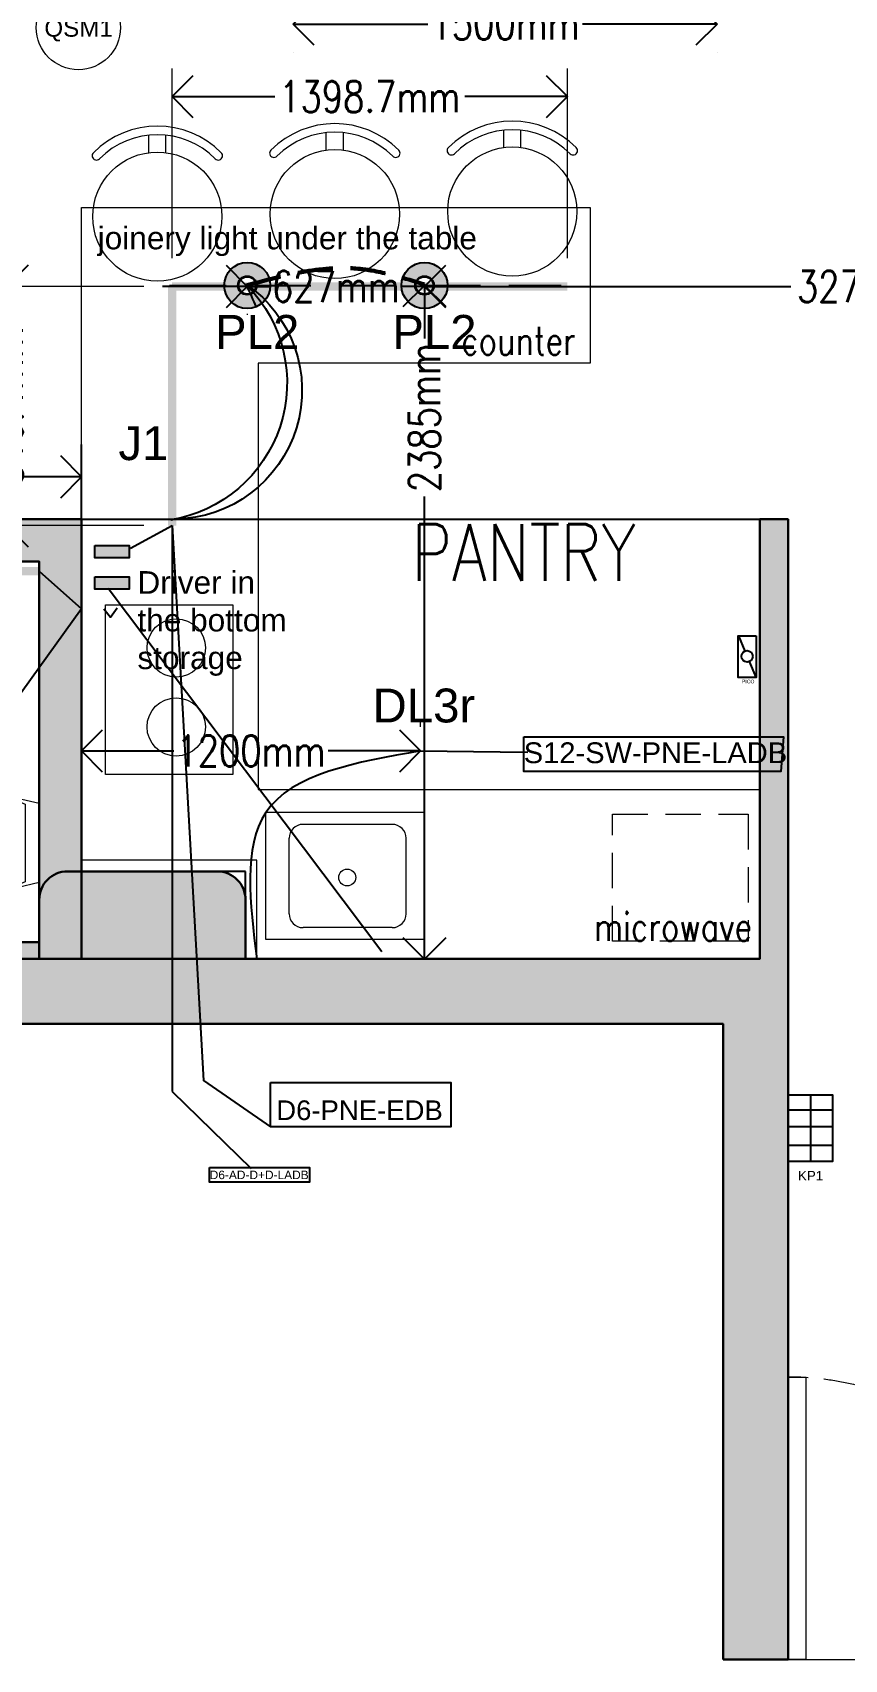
# Model space of a CAD drawing. Header units: millimetres. Extents: x 18660 to 770035, y -51195 to 133720.
# Drawn here: x 28819 to 31692, y 7935 to 13695 of the extents above; entities that cross this region are included whole.
import ezdxf
from ezdxf.lldxf.tags import DXFTag
from ezdxf.xclip import XClip

# ---------------------------------------------------------------- set-up
doc = ezdxf.new("R2010")
doc.units = ezdxf.units.MM
doc.header["$XCLIPFRAME"] = 2
for name, pattern in [('( Hidden )', [0.375, 0.25, -0.125]), ('221105_Lighting Intent_Indo Nissin Raheja$0$HIDDEN', [0.375, 0.25, -0.125]), ('221105_Lighting Intent_Indo Nissin Raheja$0$HIDDEN2', [0.1875, 0.125, -0.0625]), ('HIDDEN', [0.375, 0.25, -0.125])]:
    doc.linetypes.add(name, pattern=pattern)
for name, color, linetype, lineweight in [('221105_Lighting Intent_Indo Nissin Raheja$0$BNA - CIV - Masonry', 250, 'Continuous', 30), ('221105_Lighting Intent_Indo Nissin Raheja$0$BNA - DW - Door', 67, 'Continuous', 13), ('221105_Lighting Intent_Indo Nissin Raheja$0$BNA - FF - Furn Loose', 35, 'Continuous', 9), ('221105_Lighting Intent_Indo Nissin Raheja$0$BNA - HATCH - Masonry', 252, 'Continuous', 5), ('221105_Lighting Intent_Indo Nissin Raheja$0$BNA - PHE - Sanitary', 42, 'Continuous', 9), ('221105_Lighting Intent_Indo Nissin Raheja$0$BNA - Text Specs', 253, 'Continuous', 0)]:
    doc.layers.add(name, color=color, linetype=linetype, lineweight=lineweight)
for name, color, linetype in [('221105_Lighting Intent_Indo Nissin Raheja$0$WINDOW', 3, 'Continuous'), ('AR_Hatch', 252, 'Continuous'), ('DALI 1 CIRCUITS', 6, 'Continuous'), ('DALI 2 CIRCUITS', 4, 'Continuous'), ('DUMMY-TEXT', 4, 'Continuous'), ('SENSORS', 5, 'Continuous'), ('SWITCHING CIRCUITS', 3, 'Continuous')]:
    doc.layers.add(name, color=color, linetype=linetype)
for name, color, linetype, lineweight, true_color in [('S+ COVE 1', 7, 'Continuous', 25, 0xec4e32), ('S+ LOOPING', 7, 'Continuous', 25, 0x319f19), ('S+ PENDANT', 7, 'Continuous', 25, 0x8ed459)]:
    doc.layers.add(name, color=color, linetype=linetype, lineweight=lineweight, true_color=true_color)
doc.layers.add('S+ TEXT', color=7, linetype='Continuous', true_color=0x009494)
doc.styles.add('221105_Lighting Intent_Indo Nissin Raheja$0$SIMPLEX', font='simplex8.shx', dxfattribs={"width": 0.8})
doc.styles.add('DPA_25', font='arial.ttf', dxfattribs={"height": 62.5})
doc.styles.add('ROMANS-TITLE', font='ROMANS.shx', dxfattribs={"width": 0.8})
doc.styles.get("Standard").update_dxf_attribs({"font": 'arial.ttf'})
tags = doc.linetypes.add('DASHED2', pattern=[9.525, 6.35, -3.175]).pattern_tags.tags
tags[6:7] = [DXFTag(74, 4), DXFTag(75, 0), DXFTag(340, '0'), DXFTag(46, 1.0), DXFTag(50, 0.0), DXFTag(44, 0.0), DXFTag(45, 0.0)]
tags[4:5] = [DXFTag(74, 4), DXFTag(75, 0), DXFTag(340, '0'), DXFTag(46, 1.0), DXFTag(50, 0.0), DXFTag(44, 0.0), DXFTag(45, 0.0)]
doc.dimstyles.new('BNA-Design', dxfattribs={"dimtxt": 200, "dimasz": 150, "dimexe": 100, "dimexo": 100, "dimgap": 1, "dimtad": 0, "dimdec": 1, "dimzin": 12, "dimdsep": 46, "dimtxsty": 'ROMANS-TITLE', "dimblk": 'OPEN90', "dimcen": 0.025, "dimclrd": 256, "dimclre": 253, "dimclrt": 256, "dimazin": 2, "dimtfac": 1, "dimtdec": 1, "dimtmove": 2, "dimatfit": 3, "dimldrblk": 'OPEN90', "dimfxl": 1, "dimtolj": 1, "dimtzin": 0, "dimlwd": -1, "dimlwe": 0, "dimarcsym": 0})

# ---------------------------------------------------------------- blocks, each defined once
blk = doc.blocks.new('221105_Lighting Intent_Indo Nissin Raheja$0$door 900')
at = {"ltscale": 800}
blk.add_lwpolyline([(0, 0), (0, 900)], dxfattribs=at)
blk.add_lwpolyline([(-900, 0), (-900, 56.25), (0, 56.25), (0, 0)], close=True, dxfattribs=at)
at = {"linetype": '221105_Lighting Intent_Indo Nissin Raheja$0$HIDDEN2', "ltscale": 800}
blk.add_arc((0, 0), 900, 90, 180, dxfattribs=at)
blk = doc.blocks.new('221105_Lighting Intent_Indo Nissin Raheja$0$urinal')
at = {"linetype": 'ByBlock'}
for p, q in [((0, 140.2), (76.6, 158.1)), ((0, -140.3), (79.4, -159))]:
    blk.add_line(p, q, dxfattribs=at)
for points in [[(0, 140.2), (0, -140.3)], [(50, 137.7), (50, -137.7)]]:
    blk.add_lwpolyline(points)
for centre, radius, start, end in [((148, -69.9), 229.6, 107.14158, 115.2542), ((148, -69.9), 239, 107.14158, 107.38342), ((168.7, -137.3), 309.5, 89.99994, 107.14158), ((168.7, -137.3), 300.2, 89.99994, 107.14158), ((168.7, -137.3), 309.5, 72.8583, 89.99994), ((168.7, -137.3), 300.2, 72.8583, 89.99994), ((189.5, -69.9), 229.6, 53.32746, 72.8583), ((189.5, -69.9), 239, 53.32746, 72.8583), ((221.4, -27.1), 185.7, 29.0857, 53.32746), ((221.4, -27.1), 176.3, 29.0857, 53.32746), ((270.2, 0), 120.4, 359.99994, 29.0857), ((270.2, 0), 129.8, 359.99994, 29.0857), ((270.2, 0), 120.4, 330.91417, 359.99994), ((270.2, 0), 129.8, 330.91417, 359.99994), ((189.5, 69.9), 229.6, 287.14158, 306.67242), ((221.4, 27.1), 176.3, 306.67242, 330.91417), ((221.4, 27.1), 185.7, 306.67242, 330.91417), ((148, 69.9), 229.6, 244.74576, 252.8583), ((168.7, 137.3), 309.5, 253.21816, 269.99994), ((168.7, 137.3), 300.2, 252.8583, 269.99994), ((168.7, 137.3), 300.2, 269.99994, 287.14158), ((168.7, 137.3), 309.5, 269.99994, 287.14158), ((189.5, 69.9), 239, 287.14158, 306.67242)]:
    blk.add_arc(centre, radius, start, end, dxfattribs=at)
blk = doc.blocks.new('221105_Lighting Intent_Indo Nissin Raheja$0$zw$CF4D')
for p, q in [((0, 562.5), (0, 0)), ((450.1, 562.5), (0, 562.5)), ((0, 562.5), (0, 0)), ((450.1, 562.5), (450.1, 0)), ((358.6, 496.1), (91.4, 496.1)), ((42.2, 446.9), (42.2, 131.3)), ((407.8, 446.9), (407.8, 131.3)), ((358.6, 82), (91.4, 82)), ((450.1, 0), (0, 0))]:
    blk.add_line(p, q)
for centre, major_axis, start_param, end_param in [((91.4, 446.9), (0, 49.2), 0.000024, 1.570821), ((358.6, 446.9), (0, -49.2), 1.570772, 3.141568), ((230.3, 287.8), (0, 29.9), 3.141549279114228, 9.424734586293814), ((91.4, 131.3), (0, -49.2), 4.712375, 6.283172), ((358.6, 131.3), (0, 49.2), 3.141617, 4.712413)]:
    blk.add_ellipse(centre, major_axis=major_axis, ratio=1, start_param=start_param, end_param=end_param)
blk = doc.blocks.new('221105_Lighting Intent_Indo Nissin Raheja$0$zw$8875')
at = {"ltscale": 20}
for p, q in [((-30.5, -226.6), (-30.5, -289.6)), ((30.5, -226.6), (30.5, -289.6))]:
    blk.add_line(p, q, dxfattribs=at)
blk.add_circle((0, 0), 228.6, dxfattribs=at)
for centre, radius, start, end in [((-215.5, -215.5), 15.2, 45, 225), ((0, 0), 320, 225, 315), ((0, 0), 289.6, 225, 315), ((215.5, -215.5), 15.2, 315, 135)]:
    blk.add_arc(centre, radius, start, end, dxfattribs=at)
blk = doc.blocks.new('221105_Lighting Intent_Indo Nissin Raheja$0$zw$98E6')
at = {"layer": '221105_Lighting Intent_Indo Nissin Raheja$0$BNA - HATCH - Masonry', "ltscale": 20, "true_color": 0x969696}
h = blk.add_hatch(color=252, dxfattribs=at)
h.paths.add_polyline_path([(-14600, 2540), (-12860, 2540), (-12860, 3450), (-13660, 3450), (-13660, 3150), (-13890, 3150), (-13890, 3680), (-12860, 3680), (-12540, 3680), (-12540, 2540), (-12135.7, 2540), (-11944.3, 2540), (-10895.2, 2540), (-10664.8, 2540), (-8691, 2540), (-8691, 2480), (-9290.5, 2480), (-9302.2, 2480), (-4120, 2480), (-4120, 0), (-4350, 0), (-4350, 2250), (-14600, 2250)])
h.paths.add_polyline_path([(-12860, 9480), (-12860, 8190), (-12540, 8190), (-12540, 9180), (-11570, 9180), (-11570, 9480), (-11570, 11240), (-11870, 11240), (-11870, 9480)])
h.paths.add_polyline_path([(-14600, 8490), (-14600, 8190), (-12860, 8190), (-12860, 8490)])
h = blk.add_hatch(color=252, dxfattribs=at)
edge = h.paths.add_edge_path(flags=17)
edge.add_line((-9470, 3884.4), (-9470, 3887))
edge.add_line((-9470, 3887), (-9183.5, 3887))
h.paths.add_polyline_path([(-12540, 4037), (-10740.1, 4037), (-10740.1, 3905.4), (-10740.1, 3897.7), (-10740.1, 3267.9), (-10890, 3267.9), (-10890, 3890), (-11040, 3890), (-12540, 3890)])
edge = h.paths.add_edge_path(flags=17)
edge.add_line((-8691, 2540), (-8233.2, 2540))
edge.add_line((-8233.2, 2540), (-8233.2, 2539.8))
edge.add_line((-8233.2, 2539.8), (-7484.1, 2539.8))
edge.add_arc((-8233.2, 2502.3), 750, 2.86599, 2.92666)
edge.add_line((-7484.1, 2540.6), (-7077.3, 2540))
edge.add_line((-7077.3, 2540), (-7051.6, 2540))
edge.add_line((-7051.6, 2540), (-7052.4, 2540))
edge.add_line((-7052.4, 2540), (-7041.5, 2480))
edge.add_line((-7041.5, 2480), (-8691, 2480))
edge.add_line((-8691, 2480), (-8691, 2540))
h.paths.add_polyline_path([(-9529.5, 4037), (-6620, 4037), (-6620, 2790), (-6620, 2477), (-7041.5, 2480), (-7052.4, 2540), (-6770, 2540), (-6770, 3887), (-7077.3, 3887), (-9529.5, 3887.1)])
h.paths.add_polyline_path([(-12540, 3680), (-12540, 4037), (-12690, 4037), (-12690, 3680)])
blk.add_hatch(color=252, dxfattribs=at).paths.add_polyline_path([(-4120, 2480), (-4120, 4037), (-4220, 4037), (-4220, 2480)])
h = blk.add_hatch(color=252, dxfattribs=at)
h.paths.add_polyline_path([(-230, 2100), (-230, 2810), (-450.1, 2810, 0.414214), (-550.1, 2710), (-550.1, 2100), (-330, 2100)])
h.paths.add_polyline_path([(-6770, 2480), (-6770, 2690, -0.414214), (-6670, 2790), (-6140, 2790, -0.414214), (-6040, 2690), (-6040, 2480)])
at = {"color": 252, "ltscale": 800, "true_color": 0x969696}
for p, q in [((-6040, 2790), (-6620, 2790)), ((-6040, 2480), (-6040, 2790))]:
    blk.add_line(p, q, dxfattribs=at)
at = {"layer": '221105_Lighting Intent_Indo Nissin Raheja$0$BNA - CIV - Masonry', "color": 252, "ltscale": 800, "true_color": 0x969696}
for p, q in [((-9540.1, 4037), (-6620, 4037)), ((-6620, 4037), (-6620, 2477))]:
    blk.add_line(p, q, dxfattribs=at)
at = {"layer": '221105_Lighting Intent_Indo Nissin Raheja$0$BNA - CIV - Masonry', "color": 252, "true_color": 0x969696}
for points in [[(-4220, 2480), (-4220, 2480), (-4220, 4037), (-4120, 4037), (-4120, 2480)], [(-4220, 2480), (-8691, 2480), (-8691, 2540), (-12540, 2540), (-12540, 3680), (-12860, 3680), (-12860, 3680), (-13890, 3680), (-13890, 3150), (-13660, 3150), (-13660, 3450), (-12860, 3450), (-12860, 2540), (-14600, 2540), (-14600, 2250), (-4350, 2250), (-4350, 0)], [(-4350, 0), (-4120, 0), (-4120, 2480), (-4120, 2480)]]:
    blk.add_lwpolyline(points, dxfattribs=at)
at = {"layer": '221105_Lighting Intent_Indo Nissin Raheja$0$BNA - CIV - Masonry', "color": 252, "ltscale": 800, "true_color": 0x969696}
blk.add_lwpolyline([(-8691, 2540), (-6770, 2540), (-6770, 3886.8), (-8040.6, 3886.8)], dxfattribs=at)
at = {"layer": '221105_Lighting Intent_Indo Nissin Raheja$0$BNA - CIV - Masonry', "color": 252, "true_color": 0x969696}
blk.add_lwpolyline([(-6040, 2480), (-6040, 2690, 0.414214), (-6140, 2790), (-6670, 2790, 0.414214), (-6770, 2690), (-6770, 2480)], format="xyb", dxfattribs=at)
at = {"layer": '221105_Lighting Intent_Indo Nissin Raheja$0$BNA - PHE - Sanitary', "color": 252, "ltscale": 20, "true_color": 0x969696}
for p, q in [((-6620, 2790), (-6620, 5140)), ((-6620, 5140), (-5995, 5140)), ((-5995, 3080), (-4220, 3080)), ((-6000, 2830), (-6620, 2830)), ((-6000, 2480), (-6000, 2830))]:
    blk.add_line(p, q, dxfattribs=at)
blk.add_lwpolyline([(-6220, 5140), (-4820, 5140), (-4820, 4589.2), (-5995, 4589.2), (-5995, 3080)], dxfattribs=at)
blk.add_lwpolyline([(-6085.3, 3733.5), (-6085.3, 3133.5), (-6535.3, 3133.5), (-6535.3, 3733.5)], close=True, dxfattribs=at)
at = {"layer": '221105_Lighting Intent_Indo Nissin Raheja$0$BNA - PHE - Sanitary', "color": 252, "linetype": '221105_Lighting Intent_Indo Nissin Raheja$0$HIDDEN', "ltscale": 500, "true_color": 0x969696}
blk.add_lwpolyline([(-4741.4, 2992.9), (-4261.4, 2992.9), (-4261.4, 2542.9), (-4741.4, 2542.9)], close=True, dxfattribs=at)
at = {"layer": '221105_Lighting Intent_Indo Nissin Raheja$0$BNA - PHE - Sanitary', "color": 252, "ltscale": 20, "true_color": 0x969696}
for centre in [(-6285.1, 3581.3), (-6285.1, 3301.5)]:
    blk.add_circle(centre, 103.3, dxfattribs=at)
at = {"layer": '221105_Lighting Intent_Indo Nissin Raheja$0$BNA - DW - Door', "color": 252, "ltscale": 20, "true_color": 0x969696, "xscale": 1.111111111111525, "yscale": 1.111111111111525, "zscale": 1.111111111111525, "rotation": 270}
blk.add_blockref('221105_Lighting Intent_Indo Nissin Raheja$0$door 900', (-4120, 0), dxfattribs=at)
at = {"layer": '221105_Lighting Intent_Indo Nissin Raheja$0$BNA - FF - Furn Loose', "color": 252, "ltscale": 20, "true_color": 0x969696, "rotation": 180.0000982415259}
for p in [(-6351.9, 5108.3), (-5724, 5117.4), (-5096.1, 5126.4)]:
    blk.add_blockref('221105_Lighting Intent_Indo Nissin Raheja$0$zw$8875', p, dxfattribs=at)
at = {"layer": '221105_Lighting Intent_Indo Nissin Raheja$0$BNA - PHE - Sanitary', "color": 252, "ltscale": 20, "true_color": 0x969696, "xscale": -1, "rotation": 359.9980705574291}
blk.add_blockref('221105_Lighting Intent_Indo Nissin Raheja$0$urinal', (-6770, 2890.5), dxfattribs=at)
at = {"layer": '221105_Lighting Intent_Indo Nissin Raheja$0$BNA - PHE - Sanitary', "color": 252, "ltscale": 20, "true_color": 0x969696, "rotation": 270}
blk.add_blockref('221105_Lighting Intent_Indo Nissin Raheja$0$zw$CF4D', (-5967.9, 2998.7), dxfattribs=at)
at = {"layer": '221105_Lighting Intent_Indo Nissin Raheja$0$BNA - FF - Furn Loose', "color": 252, "ltscale": 50, "true_color": 0x969696, "insert": (-5453.3, 3819.4), "char_height": 200, "width": 1187.701, "attachment_point": 7, "style": '221105_Lighting Intent_Indo Nissin Raheja$0$SIMPLEX'}
blk.add_mtext('PANTRY', dxfattribs=at)
at = {"layer": '221105_Lighting Intent_Indo Nissin Raheja$0$BNA - Text Specs', "color": 252, "ltscale": 100, "true_color": 0x969696, "char_height": 100, "attachment_point": 9, "style": '221105_Lighting Intent_Indo Nissin Raheja$0$SIMPLEX'}
for s, insert, width in [('counter', (-4872.3, 4618.4), 845.537), ('microwave', (-4248.1, 2543.9), 496.595)]:
    blk.add_mtext(s, dxfattribs=dict(at, insert=insert, width=width))
blk = doc.blocks.new('221105_Lighting Intent_Indo Nissin Raheja', base_point=(179843, 23050))
at = {"layer": '221105_Lighting Intent_Indo Nissin Raheja$0$WINDOW', "color": 252, "ltscale": 800, "true_color": 0x969696}
blk.add_blockref('221105_Lighting Intent_Indo Nissin Raheja$0$zw$98E6', (207162.524, -10118.896), dxfattribs=at)
blk = doc.blocks.new('S+ PENDANT')
at = {"layer": 'S+ PENDANT'}
h = blk.add_hatch(color=256, dxfattribs=at)
h.dxf.hatch_style = 1
h.paths.add_polyline_path([(21556.32, -28386.73, 1), (21569.85, -28386.73, 1)])
h.paths.add_polyline_path([(21565.85, -28386.73, -1), (21560.32, -28386.73, -1)], flags=16)
h.paths.add_polyline_path([(21565.65, -28386.73, -1), (21560.52, -28386.73, -1)], flags=0)
for radius in [6.76, 2.76, 2.56]:
    blk.add_circle((21563.08, -28386.73), radius, dxfattribs=at)
blk = doc.blocks.new('_Open90')
at = {"layer": 'DUMMY-TEXT', "color": 0, "lineweight": -2}
for p, q in [((-0.5, 0.5), (0, 0)), ((0, 0), (-1, 0)), ((0, 0), (-0.5, -0.5))]:
    blk.add_line(p, q, dxfattribs=at)
blk = doc.blocks.new('*D225')
at = {"ltscale": 800, "transparency": 16777216}
for p, q in [((29891.1, 13725.2), (30217.7, 13725.2)), ((31091.1, 13725.2), (30764.4, 13725.2))]:
    blk.add_line(p, q, dxfattribs=at)
at = {"color": 253, "lineweight": 0, "ltscale": 800, "transparency": 16777216}
for p, q in [((29741.1, 13625.2), (29741.1, 13625.2)), ((31241.1, 13625.2), (31241.1, 13625.2))]:
    blk.add_line(p, q, dxfattribs=at)
at = {"layer": 'DEFPOINTS', "color": 0, "ltscale": 800, "transparency": 16777216}
for p in [(29741.1, 13725.2), (31241.1, 13725.2), (31241.1, 13725.2)]:
    blk.add_point(p, dxfattribs=at)
at = {"ltscale": 800, "transparency": 16777216, "xscale": 150, "yscale": 150, "zscale": 150, "rotation": 180}
blk.add_blockref('_Open90', (29741.1, 13725.2), dxfattribs=at)
at = {"ltscale": 800, "transparency": 16777216, "xscale": 150, "yscale": 150, "zscale": 150}
blk.add_blockref('_Open90', (31241.1, 13725.2), dxfattribs=at)
at = {"ltscale": 800, "transparency": 16777216, "insert": (30491.1, 13725.2), "char_height": 110, "attachment_point": 5, "style": 'ROMANS-TITLE'}
blk.add_mtext('\\A1;1500mm', dxfattribs=at)
blk = doc.blocks.new('*D229')
at = {"color": 253, "lineweight": 0, "ltscale": 800, "transparency": 16777216}
for p, q in [((27704.6, 12072.3), (27704.6, 12222.3)), ((28992.7, 12072.3), (28992.7, 12222.3))]:
    blk.add_line(p, q, dxfattribs=at)
at = {"ltscale": 800, "transparency": 16777216}
for p, q in [((27854.6, 12122.3), (28075.3, 12122.3)), ((28842.7, 12122.3), (28622, 12122.3))]:
    blk.add_line(p, q, dxfattribs=at)
at = {"layer": 'DEFPOINTS', "color": 0, "ltscale": 800, "transparency": 16777216}
for p in [(27704.6, 12122.3), (27704.6, 11972.3), (28992.7, 11972.3)]:
    blk.add_point(p, dxfattribs=at)
at = {"ltscale": 800, "transparency": 16777216, "xscale": 150, "yscale": 150, "zscale": 150}
for p, rotation in [((27704.6, 12122.3), 179.9999540736978), ((28992.7, 12122.3), 359.9999540736977)]:
    blk.add_blockref('_Open90', p, dxfattribs=dict(at, rotation=rotation))
at = {"ltscale": 800, "transparency": 16777216, "insert": (28348.7, 12122.3), "char_height": 110, "attachment_point": 5, "rotation": 359.99995, "style": 'ROMANS-TITLE'}
blk.add_mtext('\\A1;1288mm', dxfattribs=at)
blk = doc.blocks.new('DRIVER')
at = {"ltscale": 800, "true_color": 0xff0004}
h = blk.add_hatch(color=1, dxfattribs=at)
h.dxf.hatch_style = 1
h.paths.add_polyline_path([(22635, -28589.7), (22756.7, -28589.7), (22756.7, -28633.8), (22635, -28633.8)])
at = {"color": 1, "ltscale": 800, "true_color": 0xff0004}
blk.add_lwpolyline([(22635, -28589.7), (22756.7, -28589.7), (22756.7, -28633.8), (22635, -28633.8)], close=True, dxfattribs=at)
blk = doc.blocks.new('*D219')
at = {"color": 253, "lineweight": 0, "ltscale": 800, "transparency": 16777216}
for p, q in [((28992.1, 11236.6), (28992.1, 11252)), ((30192.1, 11236.6), (30192.1, 11252))]:
    blk.add_line(p, q, dxfattribs=at)
at = {"ltscale": 800, "transparency": 16777216}
for p, q in [((29142.1, 11152), (29318.7, 11152)), ((30042.1, 11152), (29865.4, 11152))]:
    blk.add_line(p, q, dxfattribs=at)
at = {"layer": 'DEFPOINTS', "color": 0, "ltscale": 800, "transparency": 16777216}
for p in [(28992.1, 11152), (28992.1, 11136.6), (30192.1, 11136.6)]:
    blk.add_point(p, dxfattribs=at)
at = {"ltscale": 800, "transparency": 16777216, "xscale": 150, "yscale": 150, "zscale": 150}
for p, rotation in [((28992.1, 11152), 179.9999999999997), ((30192.1, 11152), 359.9999999999997)]:
    blk.add_blockref('_Open90', p, dxfattribs=dict(at, rotation=rotation))
at = {"ltscale": 800, "transparency": 16777216, "insert": (29592.1, 11152), "char_height": 110, "attachment_point": 5, "style": 'ROMANS-TITLE'}
blk.add_mtext('\\A1;1200mm', dxfattribs=at)
blk = doc.blocks.new('*D220')
at = {"ltscale": 800, "transparency": 16777216}
for p, q in [((30205.9, 12649.8), (30205.9, 12611.6)), ((30205.9, 10564.8), (30205.9, 12052.3))]:
    blk.add_line(p, q, dxfattribs=at)
at = {"layer": 'DEFPOINTS', "color": 0, "ltscale": 800, "transparency": 16777216}
for p in [(30205.9, 12799.8), (30205.9, 10414.8), (30205.9, 10414.8)]:
    blk.add_point(p, dxfattribs=at)
at = {"ltscale": 800, "transparency": 16777216, "xscale": 150, "yscale": 150, "zscale": 150}
for p, rotation in [((30205.9, 12799.8), 90), ((30205.9, 10414.8), 270)]:
    blk.add_blockref('_Open90', p, dxfattribs=dict(at, rotation=rotation))
at = {"ltscale": 800, "transparency": 16777216, "insert": (30205.9, 12331.9), "char_height": 110, "attachment_point": 5, "rotation": 90, "style": 'ROMANS-TITLE'}
blk.add_mtext('\\A1;2385mm', dxfattribs=at)
blk = doc.blocks.new('*D244')
at = {"ltscale": 800, "transparency": 16777216}
for p, q in [((29428.9, 12796.1), (29278.9, 12796.1)), ((29578.9, 12796.1), (29656.8, 12796.1)), ((30205.9, 12796.1), (30128.1, 12796.1)), ((30355.9, 12796.1), (30505.9, 12796.1))]:
    blk.add_line(p, q, dxfattribs=at)
at = {"color": 253, "lineweight": 0, "ltscale": 800, "transparency": 16777216}
for p, q in [((29578.9, 12699.8), (29578.9, 12696.1)), ((30205.9, 12699.8), (30205.9, 12696.1))]:
    blk.add_line(p, q, dxfattribs=at)
at = {"layer": 'DEFPOINTS', "color": 0, "ltscale": 800, "transparency": 16777216}
for p in [(29578.9, 12799.8), (29578.9, 12796.1), (30205.9, 12799.8)]:
    blk.add_point(p, dxfattribs=at)
at = {"ltscale": 800, "transparency": 16777216, "xscale": 150, "yscale": 150, "zscale": 150}
blk.add_blockref('_Open90', (29578.9, 12796.1), dxfattribs=at)
at = {"ltscale": 800, "transparency": 16777216, "xscale": 150, "yscale": 150, "zscale": 150, "rotation": 180}
blk.add_blockref('_Open90', (30205.9, 12796.1), dxfattribs=at)
at = {"ltscale": 800, "transparency": 16777216, "insert": (29892.4, 12796.1), "char_height": 110, "attachment_point": 5, "style": 'ROMANS-TITLE'}
blk.add_mtext('\\A1;627mm', dxfattribs=at)
blk = doc.blocks.new('*D221')
at = {"ltscale": 800, "transparency": 16777216}
for p, q in [((30355.9, 12796.1), (31501.8, 12796.1)), ((33332.7, 12796.1), (32186.8, 12796.1))]:
    blk.add_line(p, q, dxfattribs=at)
at = {"layer": 'DEFPOINTS', "color": 0, "ltscale": 800, "transparency": 16777216}
for p in [(30205.9, 12796.1), (33482.7, 12796.1), (33482.7, 12796.1)]:
    blk.add_point(p, dxfattribs=at)
at = {"ltscale": 800, "transparency": 16777216, "xscale": 150, "yscale": 150, "zscale": 150, "rotation": 180}
blk.add_blockref('_Open90', (30205.9, 12796.1), dxfattribs=at)
at = {"ltscale": 800, "transparency": 16777216, "xscale": 150, "yscale": 150, "zscale": 150}
blk.add_blockref('_Open90', (33482.7, 12796.1), dxfattribs=at)
at = {"ltscale": 800, "transparency": 16777216, "insert": (31844.3, 12796.1), "char_height": 110, "attachment_point": 5, "style": 'ROMANS-TITLE'}
blk.add_mtext('\\A1;3276.7mm', dxfattribs=at)
blk = doc.blocks.new('*D248')
at = {"layer": 'AR_Hatch', "ltscale": 800, "transparency": 16777216}
for p, q in [((28729.2, 12946.1), (28729.2, 13096.1)), ((28729.2, 12796.1), (28729.2, 12673.5)), ((28729.2, 11949.7), (28729.2, 12072.3)), ((28729.2, 11799.7), (28729.2, 11649.7))]:
    blk.add_line(p, q, dxfattribs=at)
at = {"layer": 'AR_Hatch', "color": 253, "lineweight": 0, "ltscale": 800, "transparency": 16777216}
for p, q in [((29213, 12796.1), (28629.2, 12796.1)), ((29213, 11949.7), (28629.2, 11949.7))]:
    blk.add_line(p, q, dxfattribs=at)
at = {"layer": 'DEFPOINTS', "color": 0, "ltscale": 800, "transparency": 16777216}
for p in [(29313, 12796.1), (28729.2, 11949.7), (29313, 11949.7)]:
    blk.add_point(p, dxfattribs=at)
at = {"layer": 'AR_Hatch', "ltscale": 800, "transparency": 16777216, "xscale": 150, "yscale": 150, "zscale": 150}
for p, rotation in [((28729.2, 12796.1), 270), ((28729.2, 11949.7), 90)]:
    blk.add_blockref('_Open90', p, dxfattribs=dict(at, rotation=rotation))
at = {"layer": 'AR_Hatch', "ltscale": 800, "transparency": 16777216, "insert": (28729.2, 12372.9), "char_height": 110, "attachment_point": 5, "rotation": 90, "style": 'ROMANS-TITLE'}
blk.add_mtext('\\A1;846.4mm', dxfattribs=at)
blk = doc.blocks.new('*D249')
at = {"layer": 'AR_Hatch', "color": 253, "lineweight": 0, "ltscale": 800, "transparency": 16777216}
for p, q in [((29313, 12896.1), (29313, 13568.4)), ((30711.7, 12896.1), (30711.7, 13568.4))]:
    blk.add_line(p, q, dxfattribs=at)
at = {"layer": 'AR_Hatch', "ltscale": 800, "transparency": 16777216}
for p, q in [((29463, 13468.4), (29676.1, 13468.4)), ((30561.7, 13468.4), (30348.6, 13468.4))]:
    blk.add_line(p, q, dxfattribs=at)
at = {"layer": 'DEFPOINTS', "color": 0, "ltscale": 800, "transparency": 16777216}
for p in [(30711.7, 13468.4), (29313, 12796.1), (30711.7, 12796.1)]:
    blk.add_point(p, dxfattribs=at)
at = {"layer": 'AR_Hatch', "ltscale": 800, "transparency": 16777216, "xscale": 150, "yscale": 150, "zscale": 150, "rotation": 180}
blk.add_blockref('_Open90', (29313, 13468.4), dxfattribs=at)
at = {"layer": 'AR_Hatch', "ltscale": 800, "transparency": 16777216, "xscale": 150, "yscale": 150, "zscale": 150}
blk.add_blockref('_Open90', (30711.7, 13468.4), dxfattribs=at)
at = {"layer": 'AR_Hatch', "ltscale": 800, "transparency": 16777216, "insert": (30012.3, 13468.4), "char_height": 110, "attachment_point": 5, "style": 'ROMANS-TITLE'}
blk.add_mtext('\\A1;1398.7mm', dxfattribs=at)
blk = doc.blocks.new('D6')
at = {"layer": 'DALI 1 CIRCUITS'}
blk.add_lwpolyline([(63782, -38012), (128051, -38012), (128051, -47435), (63782, -47435)], close=True, dxfattribs=at)
blk.add_text('D6-AD-D+D-LADB', height=5489.72, dxfattribs=at).set_placement((63908, -45426))
blk = doc.blocks.new('QSM')
at = {"layer": 'DALI 2 CIRCUITS', "lineweight": 9}
blk.add_circle((49723, 1982), 649, dxfattribs=at)
at = {"layer": 'DALI 2 CIRCUITS'}
blk.add_text('QSM1', height=266.6, dxfattribs=at).set_placement((49198, 1842))
blk = doc.blocks.new('D2_D6')
at = {"layer": 'DALI 2 CIRCUITS'}
blk.add_lwpolyline([(-262758, -23081), (-127699, -23081), (-127699, -56205), (-262758, -56205)], close=True, dxfattribs=at)
blk.add_text('D6-PNE-EDB', height=14735.9, dxfattribs=at).set_placement((-258364, -51157))
blk = doc.blocks.new('KP1')
at = {"layer": 'SENSORS'}
blk.add_lwpolyline([(18787, -18903), (31321, -18903), (31321, -37823), (18787, -37823)], close=True, dxfattribs=at)
for points in [[(25099, -18903), (25099, -37823)], [(18787, -23227), (31321, -23227)], [(18787, -27912), (31321, -27912)], [(18787, -33228), (31321, -33228)]]:
    blk.add_lwpolyline(points, dxfattribs=at)
blk.add_text('KP1', height=2702.9, dxfattribs=at).set_placement((21582, -43229))
blk = doc.blocks.new('PICO')
at = {"layer": 'SWITCHING CIRCUITS'}
for p, q in [((53813, 13639), (53857, 13535)), ((53887, 13464), (53932, 13358))]:
    blk.add_line(p, q, dxfattribs=at)
blk.add_lwpolyline([(53933, 13639), (53933, 13357), (53812, 13357), (53812, 13639)], close=True, dxfattribs=at)
blk.add_circle((53872, 13500), 38.5, dxfattribs=at)
blk.add_text('PICO', height=24.9, dxfattribs=at).set_placement((53837, 13317))

msp = doc.modelspace()

# ---------------------------------------------------------------- linework, layer by layer
at = {"layer": 'S+ COVE 1', "linetype": 'DASHED2', "ltscale": 10, "const_width": 30}
msp.add_lwpolyline([(29312.96, 12796.13), (30711.68, 12796.13)], dxfattribs=at)

# ---------------------------------------------------------------- next in the draw order: block references
at = {"color": 1, "ltscale": 800, "true_color": 0xff0004}
ref = msp.add_blockref('221105_Lighting Intent_Indo Nissin Raheja', (8293.14, 41104.14), dxfattribs=at)
XClip(ref).set_block_clipping_path([(190209.5960207216, -11586.8480245116), (208867.2415907553, 3230.2594809751)])

# ---------------------------------------------------------------- next in the draw order: linework, layer by layer
at = {"linetype": 'HIDDEN', "ltscale": 800}
msp.add_lwpolyline([(29304.23, 12799.83), (30689.35, 12799.83)], dxfattribs=at)
at = {"ltscale": 800}
msp.add_lwpolyline([(28992.66, 11972.28), (28992.66, 12236.77)], dxfattribs=at)
msp.add_lwpolyline([(28992.66, 11972.28), (31392.66, 11972.28), (31392.66, 10415.24), (28992.66, 10415.24)], close=True, dxfattribs=at)
at = {"color": 1, "ltscale": 800, "true_color": 0xff0004}
for points in [[(29165.27, 11869.71), (29312.96, 11949.68)], [(30054.49, 10440.33), (29087.08, 11726.79)], [(29071.89, 11654.87), (29095.52, 11625.16), (29117.99, 11658.23)]]:
    msp.add_lwpolyline(points, dxfattribs=at)
at = {"layer": 'DALI 1 CIRCUITS'}
for p, q in [((29312.96, 11949.68), (29312.96, 9946.14)), ((29312.96, 9946.14), (29592.62, 9673.86))]:
    msp.add_line(p, q, dxfattribs=at)
for points in [[(29575.3, 12804.27, -0.7306481), (29322.52, 11972.28)], [(29577.12, 12795.44, -0.0320958), (29608.72, 12723.94, -0.0320958)], [(29316.35, 11972.28, -0.0035036), (29308.73, 11968.42)]]:
    msp.add_lwpolyline(points, format="xyb", dxfattribs=at)
at = {"layer": 'DALI 2 CIRCUITS'}
msp.add_lwpolyline([(29580.92, 12797.95, -0.6052336), (29307.32, 11969.53)], format="xyb", dxfattribs=at)
msp.add_lwpolyline([(29312.96, 11949.68), (29423.88, 9985.07), (29660.64, 9821.1)], dxfattribs=at)
at = {"layer": 'S+ COVE 1', "linetype": 'DASHED2', "ltscale": 10, "const_width": 30}
msp.add_lwpolyline([(29312.96, 12796.13), (29312.96, 11949.68)], dxfattribs=at)
at = {"layer": 'S+ COVE 1', "color": 82, "linetype": 'DASHED2', "ltscale": 10, "true_color": 0x39d42b, "const_width": 30}
msp.add_lwpolyline([(27572.66, 11788.22), (28842.66, 11788.22)], dxfattribs=at)
at = {"layer": 'S+ LOOPING', "color": 1, "linetype": '( Hidden )', "ltscale": 500, "true_color": 0xf60d09}
for points in [[(29575.3, 12804.27), (29967.67, 12863.95), (30205.82, 12807.97)], [(29575.41, 12796.13), (29967.78, 12855.81), (30205.94, 12799.83)], [(29576.05, 12799.02), (29968.42, 12858.7), (30206.57, 12802.71)]]:
    msp.add_spline(points, degree=3, dxfattribs=at)
at = {"layer": 'SWITCHING CIRCUITS'}
for p, q in [((30192.05, 11151.99), (30473.12, 11148.24)), ((30473.12, 11148.24), (30571.46, 11146.92))]:
    msp.add_line(p, q, dxfattribs=at)
msp.add_lwpolyline([(28842.66, 11788.22), (28992.66, 11654.87), (28510.4, 10984.24), (28237.51, 11100.49)], dxfattribs=at)
msp.add_lwpolyline([(30557.12, 11201.86), (31476.21, 11201.86), (31466.38, 11079.08), (30557.12, 11079.08)], close=True, dxfattribs=at)
msp.add_spline([(30192.05, 11151.99), (29644.79, 10933.92), (29612.66, 10415.24)], degree=3, dxfattribs=at)

# ---------------------------------------------------------------- next in the draw order: block references
at = {"xscale": 12.05507073027462, "yscale": 12.05507073027462, "zscale": 12.05507073027462}
for p in [(-230365.59, 355003.86), (-229738.57, 355003.86)]:
    msp.add_blockref('S+ PENDANT', p, dxfattribs=at)
for p in [(6404.84, 40469.05), (6404.84, 40358.47)]:
    msp.add_blockref('DRIVER', p)
at = {"layer": 'DALI 1 CIRCUITS', "xscale": 0.005497850424091474, "yscale": 0.005497850424091474, "zscale": 0.005497850424091474}
msp.add_blockref('D6', (29094.59, 9885.47), dxfattribs=at)
at = {"layer": 'DALI 2 CIRCUITS'}
for name, p, xscale, yscale, zscale in [('QSM', (17572.43, 13257.86), 0.2294493103083444, 0.2294493103083444, 0.2294493103083444), ('D2_D6', (30902.41, 10086.72), 0.004725908938500302, 0.004725908938500302, 0.004725908938500302)]:
    msp.add_blockref(name, p, dxfattribs=dict(at, xscale=xscale, yscale=yscale, zscale=zscale))
at = {"layer": 'SENSORS', "xscale": 0.01248874014642869, "yscale": 0.01248874014642869, "zscale": 0.01248874014642869}
msp.add_blockref('KP1', (31257.84, 10170.91), dxfattribs=at)
at = {"layer": 'SWITCHING CIRCUITS', "xscale": 0.5220784774497423, "yscale": 0.5220784774497423, "zscale": 0.5220784774497423}
msp.add_blockref('PICO', (3221.82, 4438.68), dxfattribs=at)

# ---------------------------------------------------------------- next in the draw order: texts
at = {"layer": 'S+ TEXT', "width": 2329.3691, "attachment_point": 1, "style": 'DPA_25'}
for s, insert, char_height in [(' joinery light under the table', (29018.57, 13007.76, -227885.33), 80), ('PL2', (29464.97, 12695.32), 119.932), ('PL2', (30091.99, 12695.32), 119.932), ('J1', (29123.01, 12301.48, -15200.99), 119.932), ('Driver in\\Pthe bottom \\Pstorage', (29190.22, 11788.31), 80), ('DL3r', (30022.23, 11372.61), 119.932)]:
    msp.add_mtext(s, dxfattribs=dict(at, insert=insert, char_height=char_height))
at = {"layer": 'SWITCHING CIRCUITS'}
msp.add_text('S12-SW-PNE-LADB', height=73.6627, dxfattribs=at).set_placement((30557.12, 11108.55))

# ---------------------------------------------------------------- next in the draw order: dimensions: what is measured, and where the dimension line sits
at = {"ltscale": 800}
for p1, p2, distance, picture, middle in [((29741.05, 13725.24), (31241.05, 13725.24), 0, '*D225', (30491.05, 13725.24)), ((30205.94, 12799.83), (29578.91, 12799.83), 3.7, '*D244', (29892.42, 12796.13)), ((30205.94, 12796.13), (33482.66, 12796.13), 0, '*D221', (31844.3, 12796.13)), ((28992.66, 11972.28), (27704.65, 11972.28), -150, '*D229', (28348.66, 12122.28)), ((30192.05, 11136.61), (28992.05, 11136.61), -15.38, '*D219', (29592.05, 11151.99))]:
    dim = msp.add_aligned_dim(p1=p1, p2=p2, distance=distance, dimstyle='BNA-Design', override={"dimtxt": 110, "dimpost": 'mm\\X', "dimtfillclr": 256}, dxfattribs=at)
    dim.commit()
    dim.dimension.update_dxf_attribs({"geometry": picture, "text_midpoint": middle})
dim = msp.add_linear_dim(base=(30205.94, 10414.83), p1=(30205.94, 12799.83), p2=(30205.94, 10414.83), angle=270, dimstyle='BNA-Design', override={"dimtxt": 110, "dimpost": 'mm\\X', "dimtfillclr": 256}, dxfattribs=at)
dim.commit()
dim.dimension.update_dxf_attribs({"geometry": '*D220', "text_midpoint": (30205.94, 12331.92), "dimtype": 161})
at = {"layer": 'AR_Hatch', "ltscale": 800}
for p1, p2, distance, picture, middle in [((29312.96, 12796.13), (30711.68, 12796.13), 672.24, '*D249', (30012.32, 13468.36)), ((29312.9567, 12796.1292), (29312.9567, 11949.6844), -583.7556, '*D248', (28729.2011, 12372.9068))]:
    dim = msp.add_aligned_dim(p1=p1, p2=p2, distance=distance, dimstyle='BNA-Design', override={"dimtxt": 110, "dimpost": 'mm\\X', "dimtfillclr": 256}, dxfattribs=at)
    dim.commit()
    dim.dimension.update_dxf_attribs({"geometry": picture, "text_midpoint": middle})

doc.saveas('drawing.dxf')
